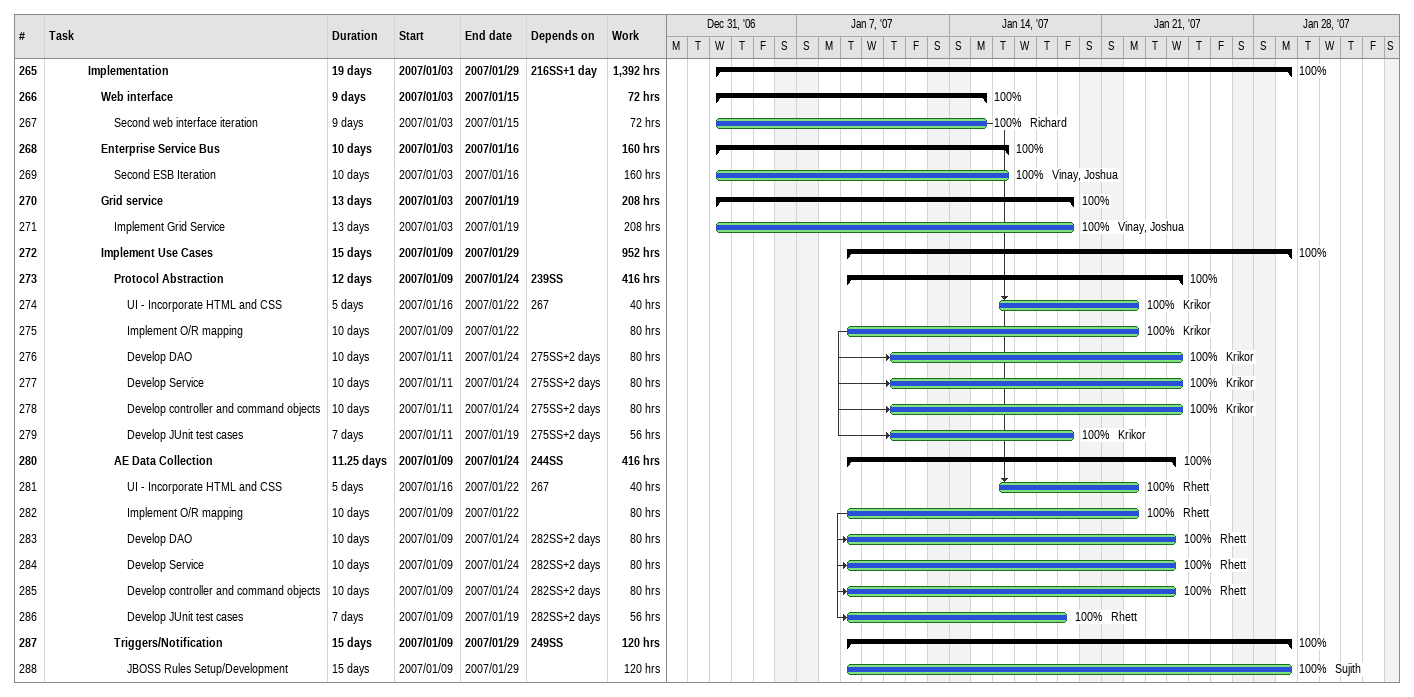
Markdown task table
| ID | Level | Task | Duration | Start | Finish | Predecessors | Resources | % complete | Work (h) |
|---|---|---|---|---|---|---|---|---|---|
| 265 | 4 | **Implementation** | 19d | 2007-01-03 | 2007-01-29 | 216SS+1d |  | 100 | 1392 |
| 266 | 5 | **Web interface** | 9d | 2007-01-03 | 2007-01-15 |  |  | 100 | 72 |
| 267 | 6 | Second web interface iteration | 9d | 2007-01-03 | 2007-01-15 |  | Richard | 100 | 72 |
| 268 | 5 | **Enterprise Service Bus** | 10d | 2007-01-03 | 2007-01-16 |  |  | 100 | 160 |
| 269 | 6 | Second ESB Iteration | 10d | 2007-01-03 | 2007-01-16 |  | Vinay, Joshua | 100 | 160 |
| 270 | 5 | **Grid service** | 13d | 2007-01-03 | 2007-01-19 |  |  | 100 | 208 |
| 271 | 6 | Implement Grid Service | 13d | 2007-01-03 | 2007-01-19 |  | Vinay, Joshua | 100 | 208 |
| 272 | 5 | **Implement Use Cases** | 15d | 2007-01-09 | 2007-01-29 |  |  | 100 | 952 |
| 273 | 6 | **Protocol Abstraction** | 12d | 2007-01-09 | 2007-01-24 | 239SS |  | 100 | 416 |
| 274 | 7 | UI - Incorporate HTML and CSS | 5d | 2007-01-16 | 2007-01-22 | 267 | Krikor | 100 | 40 |
| 275 | 7 | Implement O/R mapping | 10d | 2007-01-09 | 2007-01-22 |  | Krikor | 100 | 80 |
| 276 | 7 | Develop DAO | 10d | 2007-01-11 | 2007-01-24 | 275SS+2d | Krikor | 100 | 80 |
| 277 | 7 | Develop Service | 10d | 2007-01-11 | 2007-01-24 | 275SS+2d | Krikor | 100 | 80 |
| 278 | 7 | Develop controller and command objects | 10d | 2007-01-11 | 2007-01-24 | 275SS+2d | Krikor | 100 | 80 |
| 279 | 7 | Develop JUnit test cases | 7d | 2007-01-11 | 2007-01-19 | 275SS+2d | Krikor | 100 | 56 |
| 280 | 6 | **AE Data Collection** | 11.25d | 2007-01-09 | 2007-01-24 | 244SS |  | 100 | 416 |
| 281 | 7 | UI - Incorporate HTML and CSS | 5d | 2007-01-16 | 2007-01-22 | 267 | Rhett | 100 | 40 |
| 282 | 7 | Implement O/R mapping | 10d | 2007-01-09 | 2007-01-22 |  | Rhett | 100 | 80 |
| 283 | 7 | Develop DAO | 10d | 2007-01-09 | 2007-01-24 | 282SS+2d | Rhett | 100 | 80 |
| 284 | 7 | Develop Service | 10d | 2007-01-09 | 2007-01-24 | 282SS+2d | Rhett | 100 | 80 |
| 285 | 7 | Develop controller and command objects | 10d | 2007-01-09 | 2007-01-24 | 282SS+2d | Rhett | 100 | 80 |
| 286 | 7 | Develop JUnit test cases | 7d | 2007-01-09 | 2007-01-19 | 282SS+2d | Rhett | 100 | 56 |
| 287 | 6 | **Triggers/Notification** | 15d | 2007-01-09 | 2007-01-29 | 249SS |  | 100 | 120 |
| 288 | 7 | JBOSS Rules Setup/Development | 15d | 2007-01-09 | 2007-01-29 |  | Sujith | 100 | 120 |
